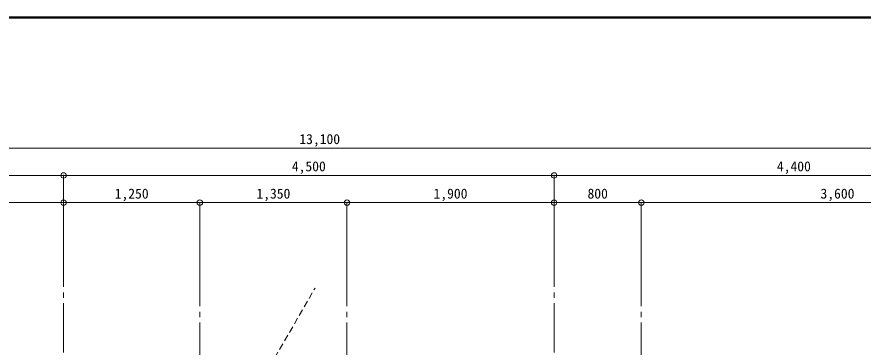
# Model space of a CAD drawing. Units: millimetres at full size, sheet at 1:50. Extents: x -9674 to 9699, y -6794 to 6791.
# Drawn here: x -3031 to 4732, y 3763 to 6791 of the extents above; entities that cross this region are included whole.
import ezdxf
from ezdxf.enums import TextEntityAlignment as Align

# ---------------------------------------------------------------- set-up
doc = ezdxf.new("R2010")
doc.units = ezdxf.units.MM
doc.header["$LTSCALE"] = 50
doc.header["$PDMODE"] = 32
doc.header["$PDSIZE"] = 50
doc.linetypes.add('CHAIN2', pattern=[12, 9, -1, 1, -1])
doc.linetypes.add('DASHED1', pattern=[1.8, 1.2, -0.6])
for name, color, linetype, lineweight in [('0-0_図面枠', 7, 'Continuous', 9), ('1-0_芯', 134, 'CHAIN2', 9), ('1-B_寸法', 134, 'Continuous', 9), ('2-C', 2, 'DASHED1', 25)]:
    doc.layers.add(name, color=color, linetype=linetype, lineweight=lineweight)
doc.styles.add('ＭＳ ゴシック', font='')
doc.styles.get('ＭＳ ゴシック').set_extended_font_data('MS Gothic')

msp = doc.modelspace()

# ---------------------------------------------------------------- linework, layer by layer
at = {"layer": '0-0_図面枠'}
for p, q in [((9697.16, 6789.66), (-9672.16, 6789.66)), ((9695.4, 6787.9), (-9670.4, 6787.9)), ((-9668.64, 6786.14), (9693.64, 6786.14)), ((9691.87, 6784.38), (-9666.87, 6784.38)), ((9690.11, 6782.61), (-9665.11, 6782.61)), ((9688.35, 6780.85), (-9663.35, 6780.85))]:
    msp.add_line(p, q, dxfattribs=at)
msp.add_lwpolyline([(9698.92, -6793.93), (9698.92, 6791.43), (-9673.92, 6791.43)], dxfattribs=at)
at = {"layer": '1-0_芯'}
for p, q in [((-2602.5, -3485.53), (-2602.5, 4587.68)), ((-1352.5, 4587.68), (-1352.5, 1117.68)), ((-2.5, 4587.68), (-2.5, 2147.68)), ((1897.5, -3485.53), (1897.5, 4587.68)), ((2697.5, 4587.68), (2697.5, 1117.68))]:
    msp.add_line(p, q, dxfattribs=at)
at = {"layer": '1-B_寸法'}
for p, q in [((-6802.5, 5587.68), (6297.5, 5587.68)), ((-6802.5, 5337.68), (-2602.5, 5337.68)), ((-2602.5, 4587.68), (-2602.5, 5337.68)), ((-2602.5, 5337.68), (1897.5, 5337.68)), ((1897.5, 4587.68), (1897.5, 5337.68)), ((1897.5, 5337.68), (6297.5, 5337.68)), ((-4042.5, 5087.68), (-2602.5, 5087.68)), ((-2602.5, 5087.68), (-1352.5, 5087.68)), ((-1352.5, 4587.68), (-1352.5, 5087.68)), ((-1352.5, 5087.68), (-2.5, 5087.68)), ((-2.5, 4587.68), (-2.5, 5087.68)), ((-2.5, 5087.68), (1897.5, 5087.68)), ((1897.5, 5087.68), (2697.5, 5087.68)), ((2697.5, 4587.68), (2697.5, 5087.68)), ((2697.5, 5087.68), (6297.5, 5087.68))]:
    msp.add_line(p, q, dxfattribs=at)
for p in [(-2602.5, 5337.68), (1897.5, 5337.68), (-2602.5, 5087.68), (-1352.5, 5087.68), (-2.5, 5087.68), (1897.5, 5087.68), (2697.5, 5087.68)]:
    msp.add_point(p, dxfattribs=at)
at = {"layer": '2-C', "color": 7, "lineweight": 9}
msp.add_line((-1205.62, 2728.69), (-295.58, 4304.92), dxfattribs=at)

# ---------------------------------------------------------------- texts
at = {"layer": '1-B_寸法', "style": 'ＭＳ ゴシック'}
for s, p in [('13,100', (-440, 5597.68)), ('4,500', (-508.75, 5347.68)), ('4,400', (3941.25, 5347.68)), ('1,250', (-2133.75, 5097.68)), ('1,350', (-833.75, 5097.68)), ('1,900', (791.25, 5097.68)), ('800', (2203.75, 5097.68)), ('3,600', (4341.25, 5097.68))]:
    msp.add_text(s, height=91.64, dxfattribs=at).set_placement(p, align=Align.BOTTOM_LEFT)

doc.saveas('drawing.dxf')
